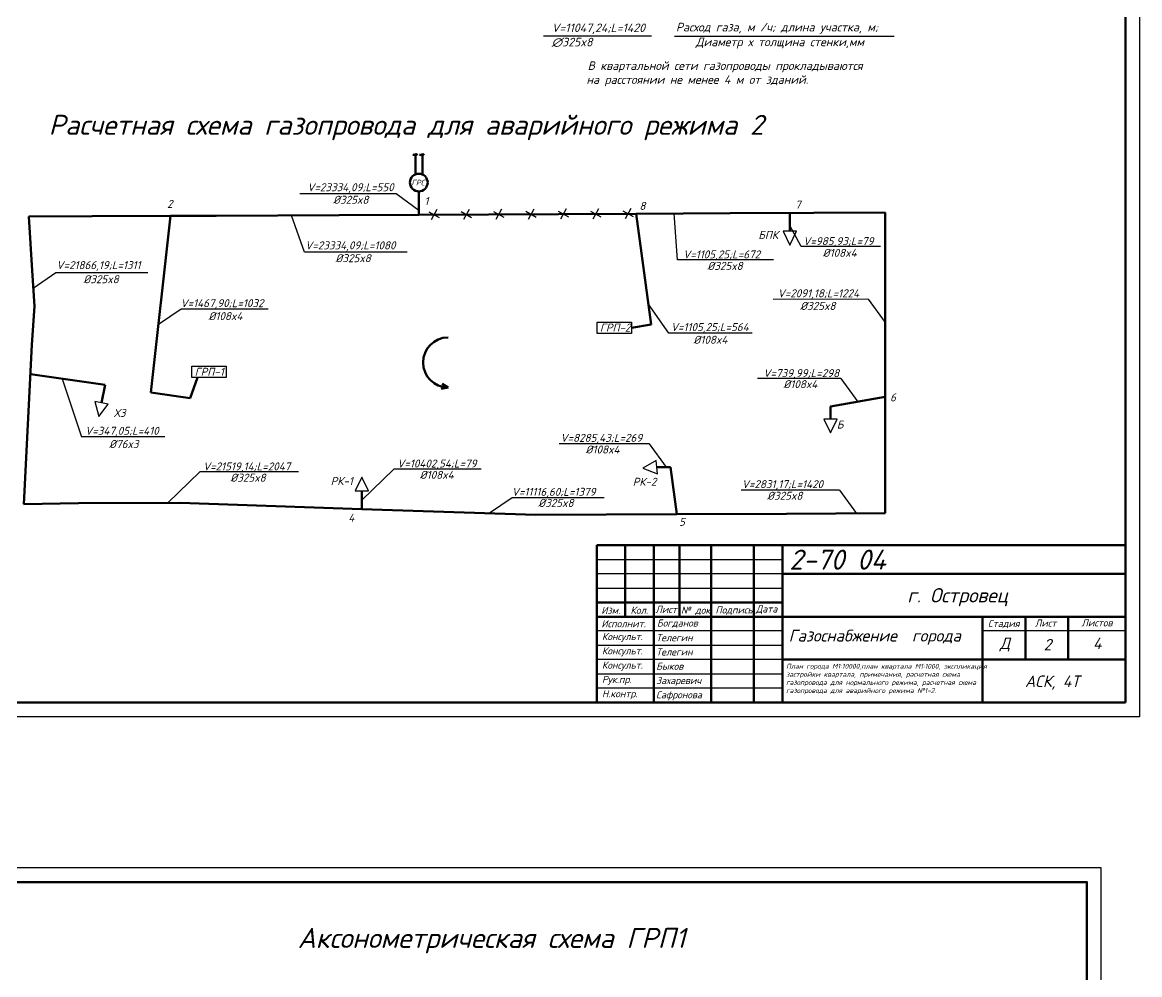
# Model space of a CAD drawing. Header units: millimetres. Extents: x -710977 to 10671, y -929782 to 89628.
# Drawn here: x 1302.1 to 1693.1, y 3495.4 to 3828.6 of the extents above; entities that cross this region are included whole.
import ezdxf

# ---------------------------------------------------------------- set-up
doc = ezdxf.new("R2010")
doc.units = ezdxf.units.MM
doc.header["$LTSCALE"] = 0.4
for name, color, linetype in [('11 лин', 90, 'Continuous'), ('А1', 7, 'Continuous'), ('оси', 255, 'Continuous'), ('СхемаГидравлика', 7, 'Continuous')]:
    doc.layers.add(name, color=color, linetype=linetype)
for name, color, linetype, lineweight in [('газ', 7, 'Continuous', 40), ('ГАЗОПРОВОД', 50, 'Continuous', 70), ('основной', 7, 'Continuous', 60), ('тп_кварт', 176, 'Continuous', 30)]:
    doc.layers.add(name, color=color, linetype=linetype, lineweight=lineweight)
doc.styles.add('is', font='isocpeui.ttf', dxfattribs={"height": 3.5})
doc.styles.add('OSNOVNOY', font='simplex.shx', dxfattribs={"oblique": 15, "height": 2.5})
doc.styles.add('Курсив', font='isocpeui.ttf')
doc.styles.add('размерный', font='isocpeui.ttf')
doc.styles.add('текстовый', font='isocpeui.ttf', dxfattribs={"height": 5})

# ---------------------------------------------------------------- blocks, each defined once
blk = doc.blocks.new('*U53')
at = {"color": 2, "ltscale": 0.5}
for p, q in [((3.54, 1.02), (7.13, -1.02)), ((6.35, 1.8), (4.32, -1.8))]:
    blk.add_line(p, q, dxfattribs=at)
blk = doc.blocks.new('*U54')
at = {"layer": 'СхемаГидравлика', "color": 0, "linetype": 'ByBlock', "lineweight": -2, "transparency": 16777216}
for p, rotation in [((1440.87, 3761.31), 0.2691095519083417), ((1452.19, 3761.37), 0.2691095519083417), ((1463.51, 3761.42), 0.2691095519083417), ((1474.83, 3761.47), 0.2691095519083417), ((1486.14, 3761.52), 0.2691095519083417), ((1497.46, 3761.58), 0.2522379587397195), ((1508.78, 3761.63), 0.2522379587397195)]:
    blk.add_blockref('*U53', p, dxfattribs=dict(at, rotation=rotation))

msp = doc.modelspace()

# ---------------------------------------------------------------- linework, layer by layer
at = {"color": 0, "lineweight": 25}
msp.add_line((1530.359, 3823.86), (1607.183, 3823.86), dxfattribs=at)
at = {"color": 2, "ltscale": 0.5}
for p, q in [((1399.249, 3768.736), (1432.919, 3768.736)), ((1432.919, 3768.736), (1440.868, 3762.901)), ((1531.439, 3745.501), (1530.251, 3761.743)), ((1400.821, 3748.237), (1396.295, 3761.08)), ((1574.729, 3750.172), (1570.755, 3757.579)), ((1602.47, 3750.172), (1574.729, 3750.172)), ((1436.761, 3748.237), (1400.821, 3748.237)), ((1565.011, 3745.501), (1531.439, 3745.501)), ((1313.858, 3740.984), (1305.956, 3735.533)), ((1345.996, 3740.984), (1313.858, 3740.984)), ((1598.149, 3731.726), (1564.827, 3731.665)), ((1598.149, 3731.726), (1604.098, 3723.632)), ((1357.653, 3728.296), (1349.751, 3722.845)), ((1388.163, 3728.296), (1357.653, 3728.296)), ((1528.349, 3719.922), (1521.264, 3730.004)), ((1557.481, 3719.922), (1528.349, 3719.922)), ((1316.07, 3703.912), (1322.884, 3683.533)), ((1588.537, 3703.955), (1559.406, 3703.955)), ((1588.537, 3703.955), (1594.486, 3695.861)), ((1352.015, 3683.533), (1322.884, 3683.533)), ((1521.428, 3681.095), (1490.042, 3681.095)), ((1521.428, 3681.095), (1527.376, 3673.002)), ((1420.898, 3661.473), (1432.103, 3672.326)), ((1462.705, 3672.326), (1432.103, 3672.326)), ((1353.058, 3660.456), (1364.264, 3671.31)), ((1398.802, 3671.31), (1364.264, 3671.31)), ((1588.059, 3664.89), (1553.639, 3664.89)), ((1588.059, 3664.89), (1594.008, 3656.796)), ((1473.554, 3662.268), (1465.652, 3656.817)), ((1505.728, 3662.268), (1473.554, 3662.268))]:
    msp.add_line(p, q, dxfattribs=at)
at = {"lineweight": -3}
msp.add_lwpolyline([(838.693, 2938.769), (1679.693, 2938.769), (1679.693, 3532.769), (838.693, 3532.769)], close=True, dxfattribs=at)
at = {"layer": 'А1'}
for p, q in [((1693.127, 4179.644), (1693.127, 3585.644)), ((1693.127, 3585.644), (852.127, 3585.644))]:
    msp.add_line(p, q, dxfattribs=at)
at = {"layer": 'А1', "color": 0, "lineweight": 50}
for p, q in [((1688.127, 4174.644), (1688.127, 3590.644)), ((1674.693, 3527.769), (1674.693, 2943.769))]:
    msp.add_line(p, q, dxfattribs=at)
at = {"layer": 'А1', "lineweight": 50}
for p, q in [((1503.127, 3645.644), (1503.127, 3590.644)), ((1688.127, 3645.644), (1503.127, 3645.644)), ((1503.127, 3645.644), (1688.127, 3645.644)), ((1513.127, 3645.644), (1513.127, 3620.644)), ((1523.127, 3645.644), (1523.127, 3590.644)), ((1532.127, 3645.644), (1532.127, 3620.644)), ((1543.127, 3645.644), (1543.127, 3590.644)), ((1558.127, 3645.644), (1558.127, 3590.644)), ((1568.127, 3645.644), (1568.127, 3590.644)), ((1568.127, 3590.644), (1568.127, 3645.644)), ((1568.127, 3635.644), (1688.127, 3635.644)), ((1568.127, 3625.644), (1503.127, 3625.644)), ((1503.127, 3620.644), (1568.127, 3620.644)), ((1568.127, 3620.644), (1688.127, 3620.644)), ((1638.127, 3590.644), (1638.127, 3620.644)), ((1653.127, 3620.644), (1653.127, 3605.644)), ((1668.127, 3620.644), (1668.127, 3605.644)), ((1688.127, 3605.644), (1568.127, 3605.644))]:
    msp.add_line(p, q, dxfattribs=at)
at = {"layer": 'А1', "lineweight": 25}
for p, q in [((1503.127, 3640.644), (1568.127, 3640.644)), ((1568.127, 3635.644), (1503.127, 3635.644)), ((1503.127, 3630.644), (1568.127, 3630.644)), ((1568.127, 3615.644), (1503.127, 3615.644)), ((1688.127, 3615.644), (1638.127, 3615.644)), ((1503.127, 3610.644), (1568.127, 3610.644)), ((1568.127, 3605.644), (1503.127, 3605.644)), ((1503.127, 3600.644), (1568.127, 3600.644)), ((1568.127, 3595.644), (1503.127, 3595.644))]:
    msp.add_line(p, q, dxfattribs=at)
at = {"layer": 'газ', "color": 0, "lineweight": 25, "ltscale": 0.08}
msp.add_line((1522.325, 3823.86), (1484.473, 3823.86), dxfattribs=at)
at = {"layer": 'газ', "lineweight": 50, "ltscale": 0.08}
for q in [(1448.749, 3700.349), (1449.01, 3702.097)]:
    msp.add_line((1451.092, 3700.892), q, dxfattribs=at)
msp.add_arc((1451.092, 3709.628), 8.736, 90, 270, dxfattribs=at)
at = {"layer": 'ГАЗОПРОВОД', "color": 0, "lineweight": 25}
msp.add_line((1503.127, 3645.644), (1688.127, 3645.644), dxfattribs=at)
at = {"layer": 'оси'}
msp.add_line((1503.127, 3645.644), (1688.127, 3645.644), dxfattribs=at)
at = {"layer": 'основной'}
msp.add_line((1688.127, 3590.644), (872.127, 3590.644), dxfattribs=at)
msp.add_lwpolyline([(858.693, 2943.769), (1674.693, 2943.769), (1674.693, 3527.769), (858.693, 3527.769)], close=True, dxfattribs=at)
at = {"layer": 'СхемаГидравлика', "color": 6, "lineweight": 50}
for p, q in [((1439.757, 3775.473), (1439.68, 3782.446)), ((1442.182, 3775.387), (1442.114, 3782.451)), ((1440.868, 3769.474), (1440.868, 3761.312)), ((1549.882, 3761.824), (1516.98, 3761.67)), ((1522.226, 3722.898), (1516.98, 3761.67)), ((1579.147, 3761.962), (1549.882, 3761.824)), ((1604.122, 3762.068), (1579.147, 3761.962)), ((1604.098, 3723.632), (1604.122, 3762.079)), ((1326.606, 3760.775), (1304.352, 3760.671)), ((1304.352, 3760.671), (1305.554, 3741.766)), ((1353.953, 3760.904), (1326.606, 3760.775)), ((1347.129, 3699.101), (1353.953, 3760.904)), ((1370.002, 3760.979), (1353.953, 3760.904)), ((1412.979, 3761.181), (1370.002, 3760.979)), ((1440.868, 3761.312), (1412.979, 3761.181)), ((1305.554, 3741.766), (1306.358, 3729.301)), ((1305.484, 3715.746), (1306.358, 3729.301)), ((1522.226, 3722.898), (1515.279, 3721.772)), ((1604.098, 3723.632), (1604.081, 3697.532)), ((1302.671, 3660), (1305.484, 3715.746)), ((1331.106, 3701.778), (1304.966, 3705.487)), ((1360.822, 3697.158), (1363.434, 3704.307)), ((1331.106, 3701.778), (1329.839, 3695.48)), ((1360.822, 3697.158), (1347.129, 3699.101)), ((1584.891, 3694.19), (1604.081, 3697.532)), ((1604.057, 3656.842), (1604.081, 3697.532)), ((1584.891, 3694.19), (1584.891, 3689.776)), ((1528.977, 3673.002), (1524.131, 3673.002)), ((1531.208, 3656.509), (1528.977, 3673.002)), ((1321.785, 3660.39), (1302.671, 3660)), ((1357.383, 3660.465), (1321.785, 3660.39)), ((1420.898, 3658.293), (1357.383, 3660.465)), ((1531.208, 3656.509), (1569.575, 3656.684)), ((1569.575, 3656.684), (1604.057, 3656.842))]:
    msp.add_line(p, q, dxfattribs=at)
for points in [[(1516.981, 3761.662), (1489.753, 3761.542), (1440.868, 3761.312)], [(1420.898, 3658.293), (1481.829, 3656.284), (1531.208, 3656.509)]]:
    msp.add_lwpolyline(points, dxfattribs=at)
at = {"layer": 'СхемаГидравлика', "color": 90, "lineweight": 30}
for points in [[(1568.416, 3755.551), (1570.696, 3750.693), (1573.094, 3755.519)], [(1568.416, 3755.551), (1570.696, 3750.693), (1573.094, 3755.519)], [(1327.541, 3695.92), (1328.903, 3690.729), (1332.136, 3695.04)], [(1327.541, 3695.92), (1328.903, 3690.729), (1332.136, 3695.04)], [(1582.552, 3689.729), (1584.961, 3684.934), (1587.229, 3689.823)], [(1582.552, 3689.729), (1584.961, 3684.934), (1587.229, 3689.823)], [(1523.91, 3675.331), (1519.308, 3672.57), (1524.352, 3670.673)], [(1523.91, 3675.331), (1519.308, 3672.57), (1524.352, 3670.673)], [(1423.237, 3664.641), (1420.946, 3669.494), (1418.559, 3664.662)], [(1423.237, 3664.641), (1420.946, 3669.494), (1418.559, 3664.662)]]:
    msp.add_lwpolyline(points, close=True, dxfattribs=at)
at = {"layer": 'СхемаГидравлика', "ltscale": 0.8}
for points in [[(1503.279, 3723.772), (1515.279, 3723.772), (1515.279, 3719.772), (1503.279, 3719.772)], [(1361.475, 3708.307), (1373.475, 3708.307), (1373.475, 3704.307), (1361.475, 3704.307)]]:
    msp.add_lwpolyline(points, close=True, dxfattribs=at)
at = {"layer": 'СхемаГидравлика', "color": 6, "lineweight": 50}
msp.add_circle((1440.868, 3772.576), 3.103, dxfattribs=at)
for points in [[(1440.429, 3782.173), (1439.913, 3782.531), (1439.263, 3782.236), (1438.722, 3782.431)], [(1442.784, 3782.136), (1442.269, 3782.494), (1441.619, 3782.199), (1441.078, 3782.395)]]:
    msp.add_spline(points, degree=3, dxfattribs=at)
at = {"layer": 'тп_кварт', "color": 6, "lineweight": 50}
for p, q in [((1570.755, 3755.535), (1570.755, 3761.893)), ((1420.898, 3664.652), (1420.898, 3658.293))]:
    msp.add_line(p, q, dxfattribs=at)

# ---------------------------------------------------------------- block references
at = {"layer": 'СхемаГидравлика'}
msp.add_blockref('*U54', (0, 0), dxfattribs=at)

# ---------------------------------------------------------------- texts
at = {"color": 0, "lineweight": 25, "style": 'текстовый'}
for s, p in [('Расход газа, м /ч; длина участка, м;', (1530.861, 3825.475)), (' Диаметр х толщина стенки,мм', (1535.895, 3820.291)), ('В квартальной сети газопроводы прокладываются ', (1499.952, 3811.978)), ('на расстоянии не менее 4 м от зданий.', (1499.531, 3807.106))]:
    msp.add_text(s, height=3, dxfattribs=at).set_placement(p)
at = {"color": 0, "style": 'Курсив'}
msp.add_text('2-70 04', height=7, dxfattribs=at).set_placement((1570.527, 3637.111))
at = {"style": 'is'}
for s, height, p in [('г. Островец', 5, (1611.814, 3625.641)), ('Исполнит.', 2.5, (1504.76, 3616.939)), ('Богданов', 2.5, (1524.195, 3617.179)), ('Консульт.', 2.5, (1504.96, 3612.439)), ('Телегин ', 2.5, (1523.93, 3612.061)), ('Консульт.', 2.5, (1504.96, 3607.439)), ('Телегин', 2.5, (1523.93, 3607.061)), ('Консульт.', 2.5, (1504.96, 3602.439)), ('Быков', 2.5, (1523.93, 3602.061)), ('Рук.пр.', 2.5, (1504.96, 3597.439)), ('Захаревич', 2.5, (1523.93, 3597.061)), ('Н.контр.', 2.5, (1504.96, 3592.439)), ('Сафронова', 2.5, (1523.93, 3592.061))]:
    msp.add_text(s, height=height, dxfattribs=at).set_placement(p)
at = {"color": 7, "lineweight": 25, "insert": (1311.335, 3796.274), "char_height": 7, "width": 289.1559, "attachment_point": 1, "style": 'текстовый'}
msp.add_mtext('{\\fISOCPEUR|b0|i1|c204|p34;Расчетная схема газопровода для аварийного режима 2}', dxfattribs=at)
at = {"color": 2, "ltscale": 0.5, "char_height": 2.8}
for s, width, gutter_width, insert, attachment_point in [('{\\fISOCPEUR|b0|i1|c0|p34;V=\\fISOCPEUR|b0|i1|c204|p34;23334,09\\fISOCPEUR|b0|i1|c0|p34;;L=5\\fISOCPEUR|b0|i1|c204|p34;5\\fISOCPEUR|b0|i1|c0|p34;0}', 26.28901, 12, (1432.094, 3772.329), 3), ('{\\fISOCPEUR|b0|i1|c204|p34;2}', 2.19383, 10, (1352.783, 3766.524), 1), ('{\\fISOCPEUR|b0|i1|c0|p34;%%C325x8}', 19.34513, 12, (1410.898, 3767.946), 1), ('{\\fISOCPEUR|b0|i1|c204|p34;1}', 2.19383, 10, (1442.844, 3767.505), 1), ('{\\fISOCPEUR|b0|i1|c204|p34;8}', 2.19383, 10, (1518.063, 3765.79), 1), ('{\\fISOCPEUR|b0|i1|c204|p34;7}', 2.19383, 10, (1572.557, 3766.227), 1), ('{\\fISOCPEUR|b0|i1|c204|p34;БПК}', 5.98474, 10, (1559.685, 3755.653), 1), ('{\\fISOCPEUR|b0|i1|c0|p34;V=\\fISOCPEUR|b0|i1|c204|p34;23334,09;\\fISOCPEUR|b0|i1|c0|p34;L=\\fISOCPEUR|b0|i1|c204|p34;1080\\fISOCPEUR|b0|i1|c0|p34; }', 26.28901, 12, (1401.105, 3751.992), 1), ('{\\fISOCPEUR|b0|i1|c0|p34;V=\\fISOCPEUR|b0|i1|c204|p34;985,93\\fISOCPEUR|b0|i1|c0|p34;;L=\\fISOCPEUR|b0|i1|c204|p34;79}', 26.28901, 12, (1575.381, 3753.463), 1), ('{\\fISOCPEUR|b0|i1|c0|p34;%%C325x8}', 19.34513, 12, (1411.704, 3747.506), 1), ('{\\fISOCPEUR|b0|i1|c0|p34;V=\\fISOCPEUR|b0|i1|c204|p34;1105,25\\fISOCPEUR|b0|i1|c0|p34;;L=\\fISOCPEUR|b0|i1|c204|p34;672}', 26.28901, 12, (1533.361, 3748.83), 1), ('{\\fISOCPEUR|b0|i1|c0|p34;%%C108x4}', 19.34513, 12, (1582.216, 3749.372), 1), ('{\\fISOCPEUR|b0|i1|c0|p34;V=\\fISOCPEUR|b0|i1|c204|p34;21866,19;\\fISOCPEUR|b0|i1|c0|p34;L=\\fISOCPEUR|b0|i1|c204|p34;1311\\fISOCPEUR|b0|i1|c0|p34; }', 26.28901, 12, (1314.043, 3745.078), 1), ('{\\fISOCPEUR|b0|i1|c0|p34;%%C325x8}', 19.34513, 12, (1541.847, 3744.794), 1), ('{\\fISOCPEUR|b0|i1|c0|p34;%%C325x8}', 19.34513, 12, (1323.494, 3740.14), 1), ('{\\fISOCPEUR|b0|i1|c0|p34;V=\\fISOCPEUR|b0|i1|c204|p34;2091,18\\fISOCPEUR|b0|i1|c0|p34;;L=\\fISOCPEUR|b0|i1|c204|p34;1224}', 26.28901, 12, (1566.451, 3735.212), 1), ('{\\fISOCPEUR|b0|i1|c0|p34;V=\\fISOCPEUR|b0|i1|c204|p34;1467,90;\\fISOCPEUR|b0|i1|c0|p34;L=\\fISOCPEUR|b0|i1|c204|p34;1032\\fISOCPEUR|b0|i1|c0|p34; }', 26.28901, 12, (1357.487, 3731.762), 1), ('{\\fISOCPEUR|b0|i1|c0|p34;%%C325x8}', 19.34513, 12, (1574.315, 3730.786), 1), ('{\\fISOCPEUR|b0|i1|c0|p34;%%C108x4}', 19.34513, 12, (1367.271, 3727.229), 1), ('{\\fISOCPEUR|b0|i1|c204|p34;ГРП-2}', 5.98474, 10, (1504.252, 3723.219), 1), ('{\\fISOCPEUR|b0|i1|c0|p34;V=\\fISOCPEUR|b0|i1|c204|p34;1105,25\\fISOCPEUR|b0|i1|c0|p34;;L=\\fISOCPEUR|b0|i1|c204|p34;564}', 26.28901, 12, (1529.071, 3723.397), 1), ('{\\fISOCPEUR|b0|i1|c0|p34;%%C108x4}', 19.34513, 12, (1536.981, 3718.948), 1), ('{\\fISOCPEUR|b0|i1|c204|p34;ГРП-1}', 5.98474, 10, (1362.448, 3707.753), 1), ('{\\fISOCPEUR|b0|i1|c0|p34;V=\\fISOCPEUR|b0|i1|c204|p34;739,99\\fISOCPEUR|b0|i1|c0|p34;;L=\\fISOCPEUR|b0|i1|c204|p34;298}', 26.28901, 12, (1561.421, 3707.276), 1), ('{\\fISOCPEUR|b0|i1|c0|p34;%%C108x4}', 19.34513, 12, (1568.456, 3703.418), 1), ('{\\fISOCPEUR|b0|i1|c204|p34;6}', 2.19383, 10, (1605.792, 3698.793), 1), ('{\\fISOCPEUR|b0|i1|c204|p34;ХЗ}', 5.98474, 10, (1334.108, 3693.349), 1), ('{\\fISOCPEUR|b0|i1|c0|p34;V=\\fISOCPEUR|b0|i1|c204|p34;347,05;\\fISOCPEUR|b0|i1|c0|p34;L=\\fISOCPEUR|b0|i1|c204|p34;410\\fISOCPEUR|b0|i1|c0|p34; }', 26.28901, 12, (1324.1, 3687.094), 1), ('{\\fISOCPEUR|b0|i1|c204|p34;Б}', 2.19383, 10, (1587.149, 3689.288), 1), ('\\pt5.6;{\\fISOCPEUR|b0|i1|c0|p34;V=\\fISOCPEUR|b0|i1|c204|p34;8285,43;\\fISOCPEUR|b0|i1|c0|p34;L=\\fISOCPEUR|b0|i1|c204|p34;269\\fISOCPEUR|b0|i1|c0|p34; }', 26.28901, 12, (1490.423, 3684.626), 1), ('{\\fISOCPEUR|b0|i1|c0|p34;%%C76x3}', 19.34513, 12, (1332.502, 3682.466), 1), ('{\\fISOCPEUR|b0|i1|c0|p34;%%C108x4}', 19.34513, 12, (1499.241, 3680.541), 1), ('{\\fISOCPEUR|b0|i1|c0|p34;V=\\fISOCPEUR|b0|i1|c204|p34;10402,54;\\fISOCPEUR|b0|i1|c0|p34;L=\\fISOCPEUR|b0|i1|c204|p34;79}', 28.35018, 12, (1433.311, 3675.647), 1), ('{\\fISOCPEUR|b0|i1|c0|p34;V=\\fISOCPEUR|b0|i1|c204|p34;21519,14;\\fISOCPEUR|b0|i1|c0|p34;L=\\fISOCPEUR|b0|i1|c204|p34;2047}', 32.77021, 12, (1365.352, 3674.63), 1), ('{\\fISOCPEUR|b0|i1|c0|p34;%%C108x4}', 19.34513, 12, (1441.195, 3671.683), 1), ('{\\fISOCPEUR|b0|i1|c0|p34;%%C325x8}', 19.34513, 12, (1374.912, 3670.686), 1), ('{\\fISOCPEUR|b0|i1|c204|p34;РК-1}', 5.98474, 10, (1410.031, 3669.52), 1), ('{\\fISOCPEUR|b0|i1|c204|p34;РК-2}', 4.50038, 10, (1515.734, 3669.251), 1), ('\\pt5.6;{\\fISOCPEUR|b0|i1|c0|p34;V=\\fISOCPEUR|b0|i1|c204|p34;2831,17\\fISOCPEUR|b0|i1|c0|p34;;L=\\fISOCPEUR|b0|i1|c204|p34;1420\\fISOCPEUR|b0|i1|c0|p34; }', 26.28901, 12, (1553.889, 3668.424), 1), ('{\\fISOCPEUR|b0|i1|c0|p34;V=\\fISOCPEUR|b0|i1|c204|p34;11116,60;\\fISOCPEUR|b0|i1|c0|p34;L=\\fISOCPEUR|b0|i1|c204|p34;1379\\fISOCPEUR|b0|i1|c0|p34; }', 26.28901, 12, (1473.388, 3665.734), 1), ('{\\fISOCPEUR|b0|i1|c0|p34;%%C325x8}', 19.34513, 12, (1562.766, 3664.364), 1), ('{\\fISOCPEUR|b0|i1|c0|p34;%%C325x8}', 19.34513, 12, (1482.664, 3661.839), 1), ('{\\fISOCPEUR|b0|i1|c204|p34;4}', 2.19383, 10, (1416.199, 3656.685), 1), ('{\\fISOCPEUR|b0|i1|c204|p34;5}', 2.19383, 10, (1531.955, 3655.238), 1)]:
    msp.add_mtext_dynamic_manual_height_columns(s, width=width, gutter_width=gutter_width, heights=[0], dxfattribs=dict(at, insert=insert, attachment_point=attachment_point))
at = {"color": 0, "insert": (1570.299, 3616.087), "char_height": 4.14754, "attachment_point": 1}
msp.add_mtext_dynamic_manual_height_columns('{\\fISOCPEUR|b0|i1|c204|p34;Газоснабжение\\fISOCPEUR|b0|i1|c0|p34;  \\fISOCPEUR|b0|i1|c204|p34;города}', width=66.29276, gutter_width=12.5, heights=[16.512], dxfattribs=at)
at = {"layer": '11 лин', "color": 0, "lineweight": 120, "ltscale": 0.5, "insert": (1569.399, 3604.147), "char_height": 1.7, "attachment_point": 1}
msp.add_mtext_dynamic_manual_height_columns('{\\fISOCPEUR|b0|i1|c204|p34;План\\fISOCPEUR|b0|i1|c0|p34; \\fISOCPEUR|b0|i1|c204|p34;города\\fISOCPEUR|b0|i1|c0|p34; \\fISOCPEUR|b0|i1|c204|p34;М\\fISOCPEUR|b0|i1|c0|p34;1:10000,\\fISOCPEUR|b0|i1|c204|p34;план\\fISOCPEUR|b0|i1|c0|p34; \\fISOCPEUR|b0|i1|c204|p34;квартала\\fISOCPEUR|b0|i1|c0|p34; \\fISOCPEUR|b0|i1|c204|p34;М\\fISOCPEUR|b0|i1|c0|p34;1:1000, \\fISOCPEUR|b0|i1|c204|p34;экспликация\\fISOCPEUR|b0|i1|c0|p34; \\fISOCPEUR|b0|i1|c204|p34;застройки\\fISOCPEUR|b0|i1|c0|p34; \\fISOCPEUR|b0|i1|c204|p34;квартала\\fISOCPEUR|b0|i1|c0|p34;, \\fISOCPEUR|b0|i1|c204|p34;примечания\\fISOCPEUR|b0|i1|c0|p34;, \\fISOCPEUR|b0|i1|c204|p34;расчетная\\fISOCPEUR|b0|i1|c0|p34; \\fISOCPEUR|b0|i1|c204|p34;схема\\fISOCPEUR|b0|i1|c0|p34; \\fISOCPEUR|b0|i1|c204|p34;газопровода\\fISOCPEUR|b0|i1|c0|p34; \\fISOCPEUR|b0|i1|c204|p34;для\\fISOCPEUR|b0|i1|c0|p34; \\fISOCPEUR|b0|i1|c204|p34;нормального\\fISOCPEUR|b0|i1|c0|p34; \\fISOCPEUR|b0|i1|c204|p34;режима\\fISOCPEUR|b0|i1|c0|p34;, \\fISOCPEUR|b0|i1|c204|p34;расчетная\\fISOCPEUR|b0|i1|c0|p34; \\fISOCPEUR|b0|i1|c204|p34;схема\\fISOCPEUR|b0|i1|c0|p34; \\fISOCPEUR|b0|i1|c204|p34;газопровода\\fISOCPEUR|b0|i1|c0|p34; \\fISOCPEUR|b0|i1|c204|p34;для\\fISOCPEUR|b0|i1|c0|p34; \\fISOCPEUR|b0|i1|c204|p34;аварийного\\fISOCPEUR|b0|i1|c0|p34; \\fISOCPEUR|b0|i1|c204|p34;режима\\fISOCPEUR|b0|i1|c0|p34; №1-2. }', width=67.72081, gutter_width=12.5, heights=[15.111], dxfattribs=at)
at = {"layer": 'А1', "lineweight": 35, "attachment_point": 1, "style": 'размерный'}
for s, insert, char_height, width in [('{\\fISOCPEUR|b0|i1|c204|p34;Дата}', (1558.822, 3624.609), 2.5, 6.3271), ('{\\fISOCPEUR|b0|i1|c204|p34;Изм.}', (1504.714, 3624.123), 2.5, 5.41368), ('{\\fISOCPEUR|b0|i1|c204|p34;Кол.}', (1514.946, 3624.155), 2.5, 2.18127), ('{\\fISOCPEUR|b0|i1|c204|p34;Лист}', (1523.668, 3624.458), 2.5, 2.81003), ('{\\fISOCPEUR|b0|i1|c204|p34;№ док.}', (1532.605, 3624.16), 2.5, 12.60807), ('{\\fISOCPEUR|b0|i1|c204|p34;Подпись}', (1544.672, 3624.266), 2.5, 4.86489), ('{\\fISOCPEUR|b0|i1|c204|p34;Стадия}', (1640.035, 3619.514), 2.5, 4.86489), ('{\\fISOCPEUR|b0|i1|c204|p34;Лист}', (1656.469, 3619.666), 2.5, 4.86489), ('{\\fISOCPEUR|b0|i1|c204|p34;Листов}', (1672.755, 3619.757), 2.5, 4.86489), ('{\\fISOCPEUR|b0|i1|c204|p34;Д}', (1644.174, 3613.291), 4, 6.74169), ('{\\fISOCPEUR|b0|i1|c204|p34;2}', (1659.536, 3612.858), 4, 6.74169), ('{\\fISOCPEUR|b0|i1|c204|p34;4}', (1676.775, 3613.291), 4, 6.74169), ('{\\fISOCPEUR|b0|i1|c204|p34;АСК, 4Т}', (1652.987, 3600.056), 4, 32.88999)]:
    msp.add_mtext(s, dxfattribs=dict(at, insert=insert, char_height=char_height, width=width))
at = {"layer": 'газ', "color": 0, "lineweight": 25, "ltscale": 0.08, "insert": (1483.455, 3828.23), "char_height": 3, "attachment_point": 1, "style": 'Курсив'}
msp.add_mtext_dynamic_manual_height_columns('\\pi3.9177;V={\\fISOCPEUR|b0|i1|c204|p34;11047},{\\fISOCPEUR|b0|i1|c204|p34;24};L={\\fISOCPEUR|b0|i1|c204|p34;1420     \\P\\pi14.40975;}∅325x8', width=42.04905, gutter_width=12.5, heights=[0], dxfattribs=at)
at = {"layer": 'газ', "color": 2, "lineweight": 50, "ltscale": 0.08, "insert": (1398.495, 3511.72), "char_height": 7, "attachment_point": 1, "style": 'текстовый'}
msp.add_mtext_dynamic_manual_height_columns('{\\C256;Аксонометрическая схема ГРП1}', width=258.00189, gutter_width=943.877, heights=[0], dxfattribs=at)
at = {"layer": 'СхемаГидравлика', "color": 6, "lineweight": 50, "style": 'OSNOVNOY', "oblique": 15, "width": 0.9}
msp.add_text('ГРС', height=2, rotation=0.20178, dxfattribs=at).set_placement((1438.283, 3771.535))

doc.saveas('drawing.dxf')
